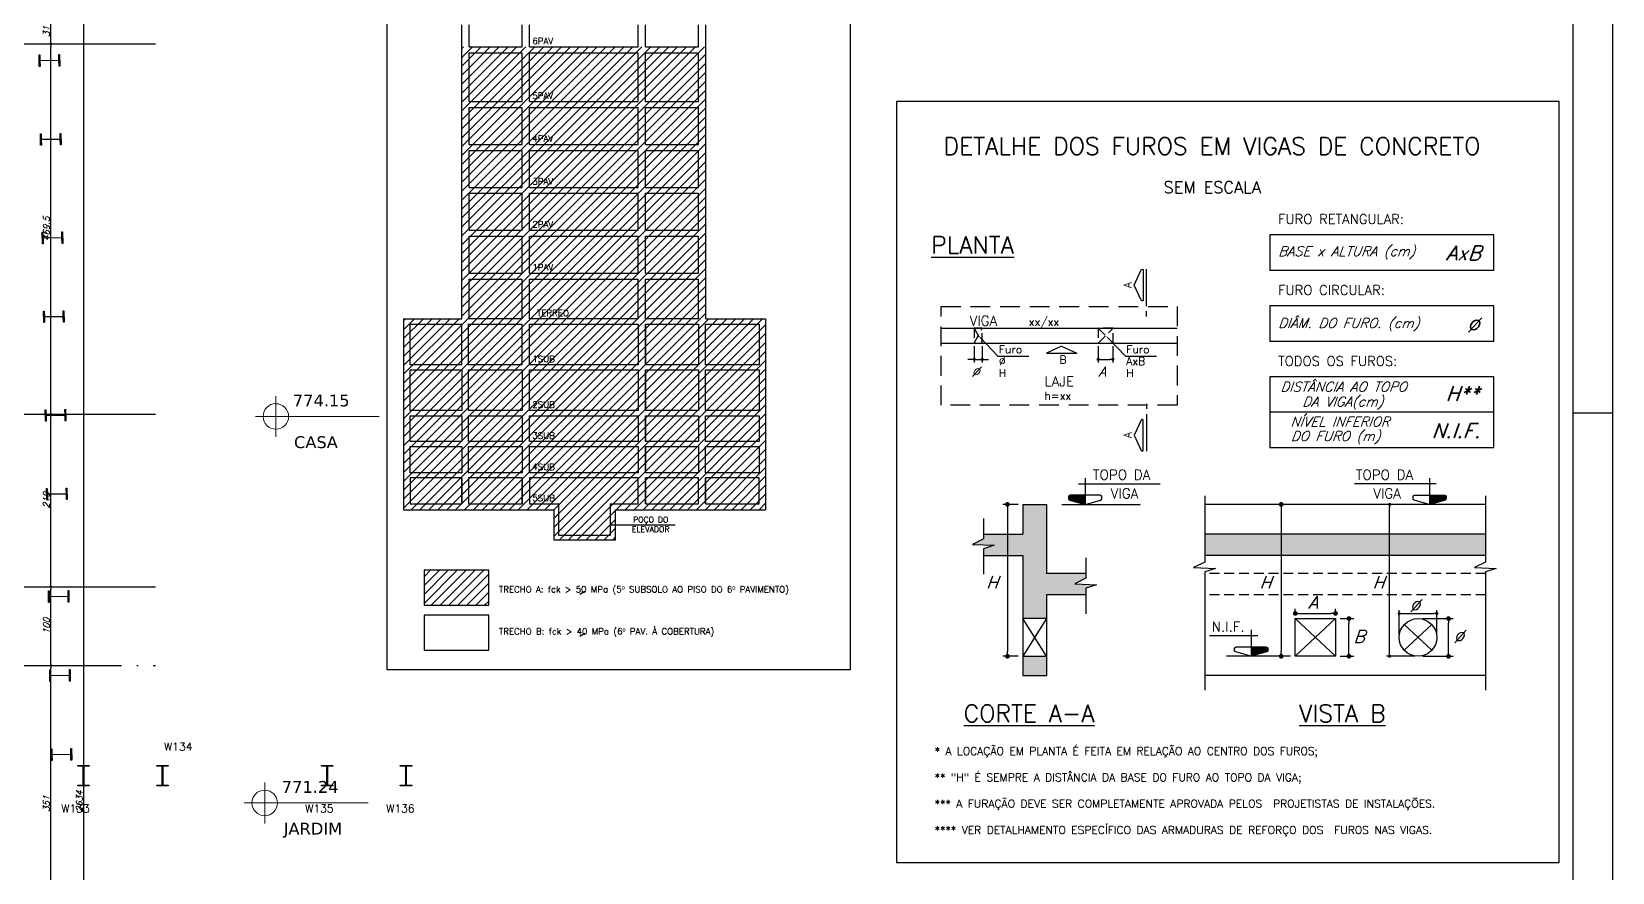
# Model space of a CAD drawing. Header units: millimetres. Extents: x -4107 to 5538, y -2094 to 2406.
# Drawn here: x 3534 to 5538, y 293 to 1359 of the extents above; entities that cross this region are included whole.
import ezdxf
from ezdxf import colors
from ezdxf.entities.mleader import LeaderData, LeaderLine
from ezdxf.enums import TextEntityAlignment as Align
from ezdxf.math import Vec2, Vec3

# ---------------------------------------------------------------- set-up
doc = ezdxf.new("R2010")
doc.units = ezdxf.units.MM
doc.header["$LTSCALE"] = 50
for name, pattern in [('DASHED', [0.75, 0.5, -0.25]), ('EIXO', [6.8, 6, -0.4, 0, -0.4]), ('HIDDEN', [0.375, 0.25, -0.125])]:
    doc.linetypes.add(name, pattern=pattern)
doc.layers.add('A-ANNO-NOTE', color=253, linetype='Continuous', lineweight=9)
for name, color, linetype in [('F-AUX', 2, 'Continuous'), ('F-AUX-RED', 1, 'Continuous'), ('F-AUX-YELLOW', 2, 'Continuous'), ('F-CORTE-INDICAÇÃO', 4, 'Continuous'), ('F-COTAS', 106, 'Continuous'), ('F-DET_LINHA', 1, 'Continuous'), ('F-EIXO', 12, 'EIXO'), ('F-FURO-PAREDE-TEXTOS', 2, 'Continuous'), ('F-FUROS', 2, 'HIDDEN'), ('F-LAJES', 3, 'Continuous'), ('F-LAJES-DIM', 2, 'Continuous'), ('F-LAJES-NOME', 4, 'Continuous'), ('F-MARGEM', 1, 'Continuous'), ('F-PERFIL - W310x52', 4, 'Continuous'), ('F-PERFIL- W250x32.7', 4, 'Continuous'), ('F-PILARES-NOME', 170, 'Continuous'), ('F-SOLIDO', 71, 'Continuous'), ('F-TEXTO', 6, 'Continuous'), ('F-TEXTO-CYAN', 4, 'Continuous'), ('F-TEXTO-GREEN', 3, 'Continuous'), ('F-TEXTO-YELLOW', 2, 'Continuous'), ('F-VIGAS', 3, 'Continuous'), ('F-VIGAS-DIM', 2, 'Continuous'), ('F-VIGAS-NOME', 4, 'Continuous')]:
    doc.layers.add(name, color=color, linetype=linetype)
doc.styles.add('CP-TEXT-INCL', font='simplex.shx', dxfattribs={"oblique": 20})
doc.styles.add('CP-TEXTO', font='simplex.shx')
doc.styles.add('MCP', font='simplex.shx')
doc.styles.add('ROMANS', font='simplex.shx')
doc.styles.get("Standard").update_dxf_attribs({"font": 'txt.shx'})
doc.styles.add('Verdana_3', font='verdana.ttf', dxfattribs={"height": 20})
doc.dimstyles.new('CP-COTAS-50', dxfattribs={"dimscale": 0.64, "dimtxt": 12.5, "dimasz": 5, "dimexe": 5, "dimexo": 5, "dimgap": 2.5, "dimtad": 1, "dimdec": 1, "dimdsep": 46, "dimtxsty": 'CP-TEXT-INCL', "dimblk1": 'DOT', "dimblk2": 'DOT', "dimsah": 1, "dimcen": 9, "dimclrd": 256, "dimclre": 256, "dimclrt": 256, "dimadec": 0, "dimazin": 0, "dimtfac": 1, "dimtdec": 1, "dimtmove": 2, "dimatfit": 3, "dimldrblk": 'DOT', "dimfxl": 0, "dimtolj": 1, "dimarcsym": 0})
doc.dimstyles.new('CP-COTAS-75', dxfattribs={"dimscale": 0.8, "dimtxt": 18.75, "dimasz": 7.5, "dimexe": 7.5, "dimexo": 7.5, "dimgap": 3.75, "dimtad": 1, "dimdsep": 46, "dimtxsty": 'CP-TEXT-INCL', "dimblk1": 'DOT', "dimblk2": 'DOT', "dimsah": 1, "dimcen": 13.5, "dimclrd": 256, "dimclre": 256, "dimclrt": 256, "dimadec": 0, "dimazin": 0, "dimtfac": 1, "dimtofl": 0, "dimtmove": 2, "dimatfit": 3, "dimldrblk": 'DOT', "dimfxl": 0, "dimtolj": 1, "dimarcsym": 0})

# ---------------------------------------------------------------- blocks, each defined once
blk = doc.blocks.new('*U13')
at = {"layer": 'F-EIXO'}
blk.add_line((0, 0), (7397, 0), dxfattribs=at)
at = {"layer": 'F-TEXTO', "style": 'ROMANS'}
blk.add_attdef('EIXO', text='', height=17.5, dxfattribs=at).set_placement((-28.2072, 0), align=Align.MIDDLE_CENTER)
blk = doc.blocks.new('*U19')
at = {"layer": 'F-EIXO'}
blk.add_line((0, 0), (7484.954, 0), dxfattribs=at)
at = {"layer": 'F-TEXTO', "style": 'ROMANS'}
blk.add_attdef('EIXO', text='', height=17.5, dxfattribs=at).set_placement((-28.2072, 0), align=Align.MIDDLE_CENTER)
blk = doc.blocks.new('_DOT')
at = {"color": 0, "linetype": 'ByBlock'}
blk.add_line((-0.5, 0), (-1, 0), dxfattribs=at)
at = {"color": 0, "linetype": 'ByBlock', "const_width": 0.5}
blk.add_lwpolyline([(-0.25, 0, 1), (0.25, 0, 1)], format="xyb", close=True, dxfattribs=at)
blk = doc.blocks.new('*D51')
at = {"layer": 'DEFPOINTS', "color": 0, "linetype": 'Continuous', "transparency": 16777216}
for p in [(3284.5, 1699.5), (3600.5, 1699.5), (3264.5, -934.5)]:
    blk.add_point(p, dxfattribs=at)
at = {"layer": 'F-COTAS', "linetype": 'Continuous', "lineweight": -2, "transparency": 16777216}
for p, q in [((3287.7, 1699.5), (3603.7, 1699.5)), ((3600.5, -931.3), (3600.5, 1696.3)), ((3267.7, -934.5), (3603.7, -934.5))]:
    blk.add_line(p, q, dxfattribs=at)
at = {"layer": 'F-COTAS', "linetype": 'Continuous', "lineweight": -2, "transparency": 16777216, "xscale": 3.2, "yscale": 3.2, "zscale": 3.2}
for p, rotation in [((3600.5, 1699.5), 90), ((3600.5, -934.5), 270)]:
    blk.add_blockref('_DOT', p, dxfattribs=dict(at, rotation=rotation))
at = {"layer": 'F-COTAS', "linetype": 'Continuous', "transparency": 16777216, "insert": (3594.9, 382.5), "char_height": 8, "attachment_point": 5, "rotation": 90, "style": 'CP-TEXT-INCL'}
blk.add_mtext('\\A1;2634', dxfattribs=at)
blk = doc.blocks.new('*D57')
at = {"layer": 'DEFPOINTS', "color": 0, "linetype": 'Continuous', "transparency": 16777216}
for p in [(3327.4, 555), (3558.7, 555), (3327.4, 204)]:
    blk.add_point(p, dxfattribs=at)
at = {"layer": 'F-COTAS', "linetype": 'Continuous', "lineweight": -2, "transparency": 16777216}
for p, q in [((3330.6, 555), (3561.9, 555)), ((3558.7, 207.2), (3558.7, 551.8)), ((3330.6, 204), (3561.9, 204))]:
    blk.add_line(p, q, dxfattribs=at)
at = {"layer": 'F-COTAS', "linetype": 'Continuous', "lineweight": -2, "transparency": 16777216, "xscale": 3.2, "yscale": 3.2, "zscale": 3.2}
for p, rotation in [((3558.7, 555), 90), ((3558.7, 204), 270)]:
    blk.add_blockref('_DOT', p, dxfattribs=dict(at, rotation=rotation))
at = {"layer": 'F-COTAS', "linetype": 'Continuous', "transparency": 16777216, "insert": (3553.1, 379.5), "char_height": 8, "attachment_point": 5, "rotation": 90, "style": 'CP-TEXT-INCL'}
blk.add_mtext('\\A1;351', dxfattribs=at)
blk = doc.blocks.new('*D58')
at = {"layer": 'DEFPOINTS', "color": 0, "linetype": 'Continuous', "transparency": 16777216}
for p in [(3327.4, 655), (3558.7, 655), (3327.4, 555)]:
    blk.add_point(p, dxfattribs=at)
at = {"layer": 'F-COTAS', "linetype": 'Continuous', "lineweight": -2, "transparency": 16777216}
for p, q in [((3330.6, 655), (3561.9, 655)), ((3558.7, 558.2), (3558.7, 651.8)), ((3330.6, 555), (3561.9, 555))]:
    blk.add_line(p, q, dxfattribs=at)
at = {"layer": 'F-COTAS', "linetype": 'Continuous', "lineweight": -2, "transparency": 16777216, "xscale": 3.2, "yscale": 3.2, "zscale": 3.2}
for p, rotation in [((3558.7, 655), 90), ((3558.7, 555), 270)]:
    blk.add_blockref('_DOT', p, dxfattribs=dict(at, rotation=rotation))
at = {"layer": 'F-COTAS', "linetype": 'Continuous', "transparency": 16777216, "insert": (3553.1, 605), "char_height": 8, "attachment_point": 5, "rotation": 90, "style": 'CP-TEXT-INCL'}
blk.add_mtext('\\A1;100', dxfattribs=at)
blk = doc.blocks.new('*D59')
at = {"layer": 'DEFPOINTS', "color": 0, "linetype": 'Continuous', "transparency": 16777216}
for p in [(3327.4, 874), (3558.7, 874), (3327.4, 655)]:
    blk.add_point(p, dxfattribs=at)
at = {"layer": 'F-COTAS', "linetype": 'Continuous', "lineweight": -2, "transparency": 16777216}
for p, q in [((3330.6, 874), (3561.9, 874)), ((3558.7, 658.2), (3558.7, 870.8)), ((3330.6, 655), (3561.9, 655))]:
    blk.add_line(p, q, dxfattribs=at)
at = {"layer": 'F-COTAS', "linetype": 'Continuous', "lineweight": -2, "transparency": 16777216, "xscale": 3.2, "yscale": 3.2, "zscale": 3.2}
for p, rotation in [((3558.7, 874), 90), ((3558.7, 655), 270)]:
    blk.add_blockref('_DOT', p, dxfattribs=dict(at, rotation=rotation))
at = {"layer": 'F-COTAS', "linetype": 'Continuous', "transparency": 16777216, "insert": (3553.1, 764.5), "char_height": 8, "attachment_point": 5, "rotation": 90, "style": 'CP-TEXT-INCL'}
blk.add_mtext('\\A1;219', dxfattribs=at)
blk = doc.blocks.new('*D60')
at = {"layer": 'DEFPOINTS', "color": 0, "linetype": 'Continuous', "transparency": 16777216}
for p in [(3540, 1343.5), (3558.7, 1343.5), (3327.4, 874)]:
    blk.add_point(p, dxfattribs=at)
at = {"layer": 'F-COTAS', "linetype": 'Continuous', "lineweight": -2, "transparency": 16777216}
for p, q in [((3543.2, 1343.5), (3561.9, 1343.5)), ((3558.7, 877.2), (3558.7, 1340.3)), ((3330.6, 874), (3561.9, 874))]:
    blk.add_line(p, q, dxfattribs=at)
at = {"layer": 'F-COTAS', "linetype": 'Continuous', "lineweight": -2, "transparency": 16777216, "xscale": 3.2, "yscale": 3.2, "zscale": 3.2}
for p, rotation in [((3558.7, 1343.5), 90), ((3558.7, 874), 270)]:
    blk.add_blockref('_DOT', p, dxfattribs=dict(at, rotation=rotation))
at = {"layer": 'F-COTAS', "linetype": 'Continuous', "transparency": 16777216, "insert": (3553.1, 1108.7), "char_height": 8, "attachment_point": 5, "rotation": 90, "style": 'CP-TEXT-INCL'}
blk.add_mtext('\\A1;469.5', dxfattribs=at)
blk = doc.blocks.new('*D61')
at = {"layer": 'DEFPOINTS', "color": 0, "linetype": 'Continuous', "transparency": 16777216}
for p in [(3540, 1374.5), (3558.7, 1374.5), (3540, 1343.5)]:
    blk.add_point(p, dxfattribs=at)
at = {"layer": 'F-COTAS', "linetype": 'Continuous', "lineweight": -2, "transparency": 16777216}
for p, q in [((3543.2, 1374.5), (3561.9, 1374.5)), ((3558.7, 1346.7), (3558.7, 1371.3)), ((3543.2, 1343.5), (3561.9, 1343.5))]:
    blk.add_line(p, q, dxfattribs=at)
at = {"layer": 'F-COTAS', "linetype": 'Continuous', "lineweight": -2, "transparency": 16777216, "xscale": 3.2, "yscale": 3.2, "zscale": 3.2}
for p, rotation in [((3558.7, 1374.5), 90), ((3558.7, 1343.5), 270)]:
    blk.add_blockref('_DOT', p, dxfattribs=dict(at, rotation=rotation))
at = {"layer": 'F-COTAS', "linetype": 'Continuous', "transparency": 16777216, "insert": (3553.1, 1359), "char_height": 8, "attachment_point": 5, "rotation": 90, "style": 'CP-TEXT-INCL'}
blk.add_mtext('\\A1;31', dxfattribs=at)
blk = doc.blocks.new('A0-4L_900')
at = {"layer": 'F-MARGEM', "color": 2}
blk.add_line((191.9, 59.4), (192.9, 59.4), dxfattribs=at)
blk.add_lwpolyline([(0, 0), (0, 90), (192.9, 90), (192.9, 0)], close=True, dxfattribs=at)
at = {"layer": 'F-MARGEM', "color": 7}
blk.add_lwpolyline([(2.5, 89), (191.9, 89), (191.9, 1), (2.5, 1)], close=True, dxfattribs=at)
blk = doc.blocks.new('*D107')
at = {"layer": 'DEFPOINTS', "color": 0, "transparency": 16777216}
for p in [(5136.3, 614.6), (5187.4, 621.1), (5187.4, 614.6)]:
    blk.add_point(p, dxfattribs=at)
at = {"layer": 'F-COTAS', "lineweight": -2, "transparency": 16777216}
for p, q in [((5136.3, 620.6), (5136.3, 627.1)), ((5187.4, 620.6), (5187.4, 627.1)), ((5142.3, 621.1), (5181.4, 621.1))]:
    blk.add_line(p, q, dxfattribs=at)
at = {"layer": 'F-COTAS', "lineweight": -2, "transparency": 16777216, "xscale": 6, "yscale": 6, "zscale": 6, "rotation": 180}
blk.add_blockref('_DOT', (5136.3, 621.1), dxfattribs=at)
at = {"layer": 'F-COTAS', "lineweight": -2, "transparency": 16777216, "xscale": 6, "yscale": 6, "zscale": 6}
blk.add_blockref('_DOT', (5187.4, 621.1), dxfattribs=at)
blk = doc.blocks.new('*D108')
at = {"layer": 'DEFPOINTS', "color": 0, "transparency": 16777216}
for p in [(5136.3, 759.4), (5118.5, 566.8), (5136.3, 566.8)]:
    blk.add_point(p, dxfattribs=at)
at = {"layer": 'F-COTAS', "lineweight": -2, "transparency": 16777216}
for p, q in [((5130.3, 759.4), (5112.5, 759.4)), ((5118.5, 753.4), (5118.5, 572.8)), ((5130.3, 566.8), (5112.5, 566.8))]:
    blk.add_line(p, q, dxfattribs=at)
at = {"layer": 'F-COTAS', "lineweight": -2, "transparency": 16777216, "xscale": 6, "yscale": 6, "zscale": 6}
for p, rotation in [((5118.5, 759.4), 90), ((5118.5, 566.8), 270)]:
    blk.add_blockref('_DOT', p, dxfattribs=dict(at, rotation=rotation))
blk = doc.blocks.new('*D109')
at = {"layer": 'DEFPOINTS', "color": 0, "transparency": 16777216}
for p in [(5187.4, 614.6), (5204.4, 614.6), (5187.4, 566.8)]:
    blk.add_point(p, dxfattribs=at)
at = {"layer": 'F-COTAS', "lineweight": -2, "transparency": 16777216}
for p, q in [((5193.4, 614.6), (5210.4, 614.6)), ((5204.4, 572.8), (5204.4, 608.6)), ((5193.4, 566.8), (5210.4, 566.8))]:
    blk.add_line(p, q, dxfattribs=at)
at = {"layer": 'F-COTAS', "lineweight": -2, "transparency": 16777216, "xscale": 6, "yscale": 6, "zscale": 6}
for p, rotation in [((5204.4, 614.6), 90), ((5204.4, 566.8), 270)]:
    blk.add_blockref('_DOT', p, dxfattribs=dict(at, rotation=rotation))
blk = doc.blocks.new('*D110')
at = {"layer": 'DEFPOINTS', "color": 0, "transparency": 16777216}
for p in [(4790.9, 759.4), (4771.4, 566.8), (4790.9, 566.8)]:
    blk.add_point(p, dxfattribs=at)
at = {"layer": 'F-COTAS', "lineweight": -2, "transparency": 16777216}
for p, q in [((4784.9, 759.4), (4765.4, 759.4)), ((4771.4, 753.4), (4771.4, 572.8)), ((4784.9, 566.8), (4765.4, 566.8))]:
    blk.add_line(p, q, dxfattribs=at)
at = {"layer": 'F-COTAS', "lineweight": -2, "transparency": 16777216, "xscale": 6, "yscale": 6, "zscale": 6}
for p, rotation in [((4771.4, 759.4), 90), ((4771.4, 566.8), 270)]:
    blk.add_blockref('_DOT', p, dxfattribs=dict(at, rotation=rotation))
blk = doc.blocks.new('*D111')
at = {"layer": 'DEFPOINTS', "color": 0, "transparency": 16777216}
for p in [(5292, 614.6), (5330.7, 614.6), (5292, 566.8)]:
    blk.add_point(p, dxfattribs=at)
at = {"layer": 'F-COTAS', "lineweight": -2, "transparency": 16777216}
for p, q in [((5298, 614.6), (5336.7, 614.6)), ((5330.7, 572.8), (5330.7, 608.6)), ((5298, 566.8), (5336.7, 566.8))]:
    blk.add_line(p, q, dxfattribs=at)
at = {"layer": 'F-COTAS', "lineweight": -2, "transparency": 16777216, "xscale": 6, "yscale": 6, "zscale": 6}
for p, rotation in [((5330.7, 614.6), 90), ((5330.7, 566.8), 270)]:
    blk.add_blockref('_DOT', p, dxfattribs=dict(at, rotation=rotation))
blk = doc.blocks.new('LGN-COTA E LEGENDA - LGN-COTA E LEGENDA-473137-Térreo')
at = {"layer": 'A-ANNO-NOTE'}
for p, q in [((-0.009, -0.238), (-0.009, 0.28)), ((-0.268, 0.021), (1.302, 0.021))]:
    blk.add_line(p, q, dxfattribs=at)
for centre, start, end in [((-0.009, 0.022), 90, 180), ((-0.009, 0.021), 180, 270), ((-0.009, 0.021), 360, 90), ((-0.009, 0.021), 270, 0)]:
    blk.add_arc(centre, 0.162, start, end, dxfattribs=at)
blk = doc.blocks.new('zw$7512')
at = {"layer": 'A-ANNO-NOTE', "xscale": 100, "yscale": 100, "zscale": 100}
for p in [(4044.3, 654.8), (4030.2, 164.7)]:
    blk.add_blockref('LGN-COTA E LEGENDA - LGN-COTA E LEGENDA-473137-Térreo', p, dxfattribs=at)
at = {"layer": 'A-ANNO-NOTE', "style": 'Verdana_3'}
for s, p in [('774.15', (4064.9, 669.7)), ('CASA', (4066.4, 616.8)), ('771.24', (4050.9, 179.6)), ('JARDIM', (4053.3, 126.7))]:
    blk.add_text(s, height=15, dxfattribs=at).set_placement(p)
blk = doc.blocks.new('A$C44D756D9')
at = {"layer": 'F-PERFIL- W250x32.7', "linetype": 'Continuous'}
for points in [[(6894.6, -159.6), (6894.9, -174.2), (6894, -174.2), (6893.8, -167.2), (6869.8, -167.6), (6869.9, -174.6), (6869, -174.6), (6868.7, -160), (6869.6, -160), (6869.8, -167), (6893.8, -166.6), (6893.7, -159.6)], [(6896.3, -259.6), (6896.6, -274.2), (6895.7, -274.2), (6895.6, -267.2), (6871.5, -267.6), (6871.6, -274.6), (6870.7, -274.6), (6870.4, -260), (6871.4, -260), (6871.5, -267), (6895.6, -266.6), (6895.4, -259.6)], [(6898.5, -384.6), (6898.8, -399.2), (6897.8, -399.2), (6897.7, -392.2), (6873.7, -392.6), (6873.8, -399.6), (6872.9, -399.6), (6872.6, -385), (6873.5, -385), (6873.6, -392), (6897.7, -391.6), (6897.6, -384.6)], [(6900.2, -484.6), (6900.5, -499.2), (6899.6, -499.2), (6899.4, -492.2), (6875.4, -492.6), (6875.5, -499.6), (6874.6, -499.6), (6874.3, -485), (6875.2, -485), (6875.4, -492), (6899.4, -491.6), (6899.3, -484.6)], [(6902.4, -609.5), (6902.6, -624.1), (6901.7, -624.1), (6901.6, -617.2), (6877.5, -617.6), (6877.7, -624.6), (6876.7, -624.6), (6876.5, -610), (6877.4, -610), (6877.5, -617), (6901.6, -616.5), (6901.5, -609.6)], [(6904.1, -709.5), (6904.4, -724.1), (6903.4, -724.1), (6903.3, -717.1), (6879.3, -717.6), (6879.4, -724.5), (6878.5, -724.6), (6878.2, -710), (6879.1, -710), (6879.2, -716.9), (6903.3, -716.5), (6903.2, -709.5)], [(6906.3, -839.5), (6906.6, -854.1), (6905.7, -854.1), (6905.6, -847.1), (6881.5, -847.5), (6881.6, -854.5), (6880.7, -854.5), (6880.5, -839.9), (6881.4, -839.9), (6881.5, -846.9), (6905.6, -846.5), (6905.4, -839.5)], [(6908.1, -939.5), (6908.3, -954.1), (6907.4, -954.1), (6907.3, -947.1), (6883.2, -947.5), (6883.3, -954.5), (6882.4, -954.5), (6882.2, -939.9), (6883.1, -939.9), (6883.2, -946.9), (6907.3, -946.5), (6907.2, -939.5)], [(6909.8, -1039.8), (6910.1, -1054.4), (6909.1, -1054.4), (6909, -1047.4), (6885, -1047.8), (6885.1, -1054.8), (6884.2, -1054.8), (6883.9, -1040.2), (6884.8, -1040.2), (6884.9, -1047.2), (6909, -1046.8), (6908.9, -1039.8)], [(6917.8, -1061.1), (6932.4, -1061.1), (6932.4, -1062), (6925.4, -1062), (6925.4, -1086.1), (6932.4, -1086.1), (6932.4, -1087), (6917.8, -1087), (6917.8, -1086.1), (6924.8, -1086.1), (6924.8, -1062), (6917.8, -1062)], [(7017.8, -1061.1), (7032.4, -1061.1), (7032.4, -1062), (7025.4, -1062), (7025.4, -1086.1), (7032.4, -1086.1), (7032.4, -1087), (7017.8, -1087), (7017.8, -1086.1), (7024.8, -1086.1), (7024.8, -1062), (7017.8, -1062)], [(7226.7, -1061.1), (7241.3, -1061.1), (7241.3, -1062), (7234.3, -1062), (7234.3, -1086.1), (7241.3, -1086.1), (7241.3, -1087), (7226.7, -1087), (7226.7, -1086.1), (7233.7, -1086.1), (7233.7, -1062), (7226.7, -1062)], [(7326.7, -1061.1), (7341.3, -1061.1), (7341.3, -1062), (7334.3, -1062), (7334.3, -1086.1), (7341.3, -1086.1), (7341.3, -1087), (7326.7, -1087), (7326.7, -1086.1), (7333.7, -1086.1), (7333.7, -1062), (7326.7, -1062)]]:
    blk.add_lwpolyline(points, close=True, dxfattribs=at)
at = {"layer": 'F-PILARES-NOME'}
for s, p in [('W134', (7027.2, -1042.3)), ('W133', (6896.9, -1120.8)), ('W135', (7206.2, -1120.8)), ('W136', (7308.9, -1120.8))]:
    blk.add_text(s, height=10, dxfattribs=at).set_placement(p)
blk = doc.blocks.new('A$C62796E3D')
h = blk.add_hatch()
h.set_pattern_fill('ANSI31', color=1, scale=80)
h.set_pattern_definition([(45, (-3055.152, 1691.301), (-7.071068, 7.071068), [])])
h.paths.add_polyline_path([(26.2, 254), (264.1, 254), (264.1, 206.4), (361.9, 206.4), (361.9, 254), (599.9, 254), (599.9, 556.4), (505.2, 556.4), (505.2, 987.6), (118.5, 987.6), (118.5, 556.4), (26.2, 556.4)])
h = blk.add_hatch()
h.set_pattern_fill('ANSI31', color=1, scale=80)
h.set_pattern_definition([(45, (-3022.907, 1568.41), (-7.071068, 7.071068), [])])
h.paths.add_polyline_path([(58.5, 102.4), (161.4, 102.4), (161.4, 157.9), (58.5, 157.9)])
at = {"layer": 'F-AUX'}
for p, q in [((118.5, 987.6), (118.5, 1022.9)), ((130.1, 987.6), (130.1, 1022.9)), ((214, 987.6), (214, 1022.9)), ((214, 987.6), (214, 1022.9)), ((225.6, 987.6), (225.6, 1022.9)), ((398, 987.6), (398, 1022.9)), ((409.7, 987.6), (409.7, 1022.9)), ((409.7, 987.6), (409.7, 1022.9)), ((493.5, 987.6), (493.5, 1022.9)), ((505.2, 987.6), (505.2, 1022.9)), ((118.5, 978.3), (118.5, 987.6)), ((118.5, 900.9), (118.5, 978.3)), ((130.1, 987.6), (214, 987.6)), ((130.1, 978.3), (214, 978.3)), ((130.1, 900.9), (130.1, 978.3)), ((214, 900.9), (214, 978.3)), ((214, 900.9), (214, 978.3)), ((225.6, 987.6), (398, 987.6)), ((225.6, 978.3), (398, 978.3)), ((225.6, 900.9), (225.6, 978.3)), ((398, 900.9), (398, 978.3)), ((409.7, 987.6), (493.5, 987.6)), ((409.7, 978.3), (493.5, 978.3)), ((409.7, 900.9), (409.7, 978.3)), ((409.7, 900.9), (409.7, 978.3)), ((493.5, 900.9), (493.5, 978.3)), ((505.2, 978.3), (505.2, 987.6)), ((505.2, 900.9), (505.2, 978.3)), ((118.5, 891.6), (118.5, 900.9)), ((118.5, 833), (118.5, 891.6)), ((130.1, 900.9), (214, 900.9)), ((130.1, 891.6), (214, 891.6)), ((130.1, 833), (130.1, 891.6)), ((214, 833), (214, 891.6)), ((214, 833), (214, 891.6)), ((225.6, 900.9), (398, 900.9)), ((225.6, 891.6), (398, 891.6)), ((225.6, 833), (225.6, 891.6)), ((398, 833), (398, 891.6)), ((409.7, 900.9), (493.5, 900.9)), ((409.7, 891.6), (493.5, 891.6)), ((409.7, 833), (409.7, 891.6)), ((409.7, 833), (409.7, 891.6)), ((493.5, 833), (493.5, 891.6)), ((505.2, 891.6), (505.2, 900.9)), ((505.2, 833), (505.2, 891.6)), ((118.5, 823.6), (118.5, 833)), ((130.1, 833), (214, 833)), ((225.6, 833), (398, 833)), ((409.7, 833), (493.5, 833)), ((505.2, 823.6), (505.2, 833)), ((118.5, 765), (118.5, 823.6)), ((130.1, 823.6), (214, 823.6)), ((130.1, 765), (130.1, 823.6)), ((214, 765), (214, 823.6)), ((214, 765), (214, 823.6)), ((225.6, 823.6), (398, 823.6)), ((225.6, 765), (225.6, 823.6)), ((398, 765), (398, 823.6)), ((409.7, 823.6), (493.5, 823.6)), ((409.7, 765), (409.7, 823.6)), ((409.7, 765), (409.7, 823.6)), ((493.5, 765), (493.5, 823.6)), ((505.2, 765), (505.2, 823.6)), ((118.5, 755.7), (118.5, 765)), ((118.5, 697), (118.5, 755.7)), ((130.1, 765), (214, 765)), ((130.1, 755.7), (214, 755.7)), ((130.1, 697), (130.1, 755.7)), ((214, 697), (214, 755.7)), ((214, 697), (214, 755.7)), ((225.6, 765), (398, 765)), ((225.6, 755.7), (398, 755.7)), ((225.6, 697), (225.6, 755.7)), ((398, 697), (398, 755.7)), ((409.7, 765), (493.5, 765)), ((409.7, 755.7), (493.5, 755.7)), ((409.7, 697), (409.7, 755.7)), ((409.7, 697), (409.7, 755.7)), ((493.5, 697), (493.5, 755.7)), ((505.2, 755.7), (505.2, 765)), ((505.2, 697), (505.2, 755.7)), ((118.5, 687.7), (118.5, 697)), ((118.5, 629.1), (118.5, 687.7)), ((130.1, 697), (214, 697)), ((130.1, 687.7), (214, 687.7)), ((130.1, 629.1), (130.1, 687.7)), ((214, 629.1), (214, 687.7)), ((214, 629.1), (214, 687.7)), ((225.6, 697), (398, 697)), ((225.6, 687.7), (398, 687.7)), ((225.6, 629.1), (225.6, 687.7)), ((398, 629.1), (398, 687.7)), ((409.7, 697), (493.5, 697)), ((409.7, 687.7), (493.5, 687.7)), ((409.7, 629.1), (409.7, 687.7)), ((409.7, 629.1), (409.7, 687.7)), ((493.5, 629.1), (493.5, 687.7)), ((505.2, 687.7), (505.2, 697)), ((505.2, 629.1), (505.2, 687.7)), ((118.5, 619.7), (118.5, 629.1)), ((130.1, 629.1), (214, 629.1)), ((225.6, 629.1), (398, 629.1)), ((409.7, 629.1), (493.5, 629.1)), ((505.2, 619.7), (505.2, 629.1)), ((118.5, 556.4), (118.5, 619.7)), ((130.1, 619.7), (214, 619.7)), ((130.1, 556.4), (130.1, 619.7)), ((214, 556.4), (214, 619.7)), ((214, 556.4), (214, 619.7)), ((225.6, 619.7), (398, 619.7)), ((225.6, 556.4), (225.6, 619.7)), ((398, 556.4), (398, 619.7)), ((409.7, 619.7), (493.5, 619.7)), ((409.7, 556.4), (409.7, 619.7)), ((409.7, 556.4), (409.7, 619.7)), ((493.5, 556.4), (493.5, 619.7)), ((505.2, 556.4), (505.2, 619.7)), ((26.2, 556.4), (26.2, 254)), ((26.2, 556.4), (118.5, 556.4)), ((214, 556.4), (128.8, 556.4)), ((398, 556.4), (225.6, 556.4)), ((493.5, 556.4), (409.7, 556.4)), ((505.2, 556.4), (599.9, 556.4)), ((599.9, 556.4), (599.9, 254)), ((36.5, 548.2), (118.5, 548.2)), ((118.5, 483.7), (118.5, 548.2)), ((128.8, 548.2), (214, 548.2)), ((214, 483.7), (214, 548.2)), ((225.6, 548.2), (398, 548.2)), ((409.7, 548.2), (493.5, 548.2)), ((504.6, 548.2), (589.6, 548.2)), ((118.5, 483.7), (36.5, 483.7)), ((214, 483.7), (128.8, 483.7)), ((398, 483.7), (225.6, 483.7)), ((493.5, 483.7), (409.7, 483.7)), ((589.6, 483.7), (504.6, 483.7)), ((36.5, 475.5), (118.5, 475.5)), ((118.5, 475.5), (118.5, 411.1)), ((128.8, 475.5), (214, 475.5)), ((214, 475.5), (214, 411.1)), ((225.6, 475.5), (398, 475.5)), ((409.7, 475.5), (493.5, 475.5)), ((504.6, 475.5), (589.6, 475.5)), ((36.5, 402.9), (118.5, 402.9)), ((118.5, 402.9), (118.5, 362.2)), ((128.8, 402.9), (214, 402.9)), ((214, 402.9), (214, 362.2)), ((225.6, 402.9), (398, 402.9)), ((409.7, 402.9), (493.5, 402.9)), ((504.6, 402.9), (589.6, 402.9)), ((36.5, 354), (118.5, 354)), ((118.5, 354), (118.5, 312.6)), ((128.8, 354), (214, 354)), ((214, 354), (214, 312.6)), ((225.6, 354), (398, 354)), ((409.7, 354), (493.5, 354)), ((504.6, 354), (589.6, 354)), ((26.2, 254), (264.1, 254)), ((264.1, 254), (264.1, 206.4)), ((361.9, 206.4), (361.9, 254)), ((361.9, 254), (599.9, 254)), ((507.6, 254), (507.6, 254)), ((264.1, 206.4), (361.9, 206.4))]:
    blk.add_line(p, q, dxfattribs=at)
for points in [[(225.6, 483.7), (225.6, 548.2)], [(398, 548.2), (398, 483.7)], [(398, 475.5), (398, 411.1), (225.6, 411.1), (225.6, 475.5)], [(398, 402.9), (398, 362.2), (225.6, 362.2), (225.6, 402.9)], [(398, 354), (398, 312.6), (225.6, 312.6), (225.6, 354)], [(409.7, 263.4), (493.5, 263.4), (493.5, 304.4), (409.7, 304.4), (409.7, 263.4), (409.7, 304.4)], [(504.6, 263.4), (589.6, 263.4), (589.6, 304.4), (504.6, 304.4), (504.6, 263.4), (504.6, 304.4)]]:
    blk.add_lwpolyline(points, dxfattribs=at)
at = {"layer": 'F-AUX-RED'}
blk.add_line((353.7, 230.2), (456.6, 230.2), dxfattribs=at)
blk.add_lwpolyline([(734, 0), (0, 0), (0, 1843.5), (734, 1843.5)], close=True, dxfattribs=at)
at = {"layer": 'F-AUX-RED', "linetype": 'Continuous'}
for points in [[(58.5, 102.4), (161.4, 102.4), (161.4, 157.9), (58.5, 157.9)], [(58.5, 102.4), (161.4, 102.4), (161.4, 157.9), (58.5, 157.9)], [(58.5, 31.2), (161.4, 31.2), (161.4, 86.7), (58.5, 86.7)], [(58.5, 31.2), (161.4, 31.2), (161.4, 86.7), (58.5, 86.7)]]:
    blk.add_lwpolyline(points, close=True, dxfattribs=at)
at = {"layer": 'F-AUX-YELLOW'}
for points in [[(36.5, 483.7), (36.5, 548.2)], [(128.8, 483.7), (128.8, 548.2)], [(409.7, 483.7), (409.7, 548.2)], [(409.7, 548.2), (409.7, 483.7)], [(493.5, 548.2), (493.5, 483.7)], [(504.6, 483.7), (504.6, 548.2)], [(589.6, 548.2), (589.6, 483.7)], [(118.5, 411.1), (118.5, 411.1), (36.5, 411.1), (36.5, 475.5)], [(214, 411.1), (214, 411.1), (128.8, 411.1), (128.8, 475.5)], [(493.5, 475.5), (493.5, 411.1), (409.7, 411.1), (409.7, 475.5)], [(409.7, 475.5), (409.7, 411.1)], [(589.6, 475.5), (589.6, 411.1), (504.6, 411.1), (504.6, 475.5)], [(118.5, 362.2), (118.5, 362.2), (36.5, 362.2), (36.5, 402.9)], [(214, 362.2), (214, 362.2), (128.8, 362.2), (128.8, 402.9)], [(493.5, 402.9), (493.5, 362.2), (409.7, 362.2), (409.7, 402.9)], [(409.7, 402.9), (409.7, 362.2)], [(589.6, 402.9), (589.6, 362.2), (504.6, 362.2), (504.6, 402.9)], [(118.5, 312.6), (118.5, 312.6), (36.5, 312.6), (36.5, 354)], [(214, 312.6), (214, 312.6), (128.8, 312.6), (128.8, 354)], [(493.5, 354), (493.5, 312.6), (409.7, 312.6), (409.7, 354)], [(409.7, 354), (409.7, 312.6)], [(589.6, 354), (589.6, 312.6), (504.6, 312.6), (504.6, 354)], [(118.5, 304.4), (118.5, 263.4), (118.5, 304.4), (36.5, 304.4), (36.5, 263.4), (118.5, 263.4)], [(214, 304.4), (214, 263.4), (214, 304.4), (128.8, 304.4), (128.8, 263.4), (214, 263.4)], [(353.7, 263.4), (398, 263.4), (398, 304.4), (225.6, 304.4), (225.6, 263.4), (272.3, 263.4)], [(353.7, 263.4), (353.7, 213), (272.3, 213), (272.3, 263.4)]]:
    blk.add_lwpolyline(points, dxfattribs=at)
at = {"layer": 'F-TEXTO-CYAN', "color": 2}
for p, q in [((313.4, 124.3), (305.5, 119.4)), ((313.4, 57.8), (305.5, 52.9))]:
    blk.add_line(p, q, dxfattribs=at)
at = {"layer": 'F-AUX', "style": 'MCP'}
for s, p in [('6PAV     ', (230.2, 991.9)), ('5PAV     ', (230.2, 905.2)), ('4PAV     ', (230.2, 837.3)), ('3PAV     ', (230.2, 769.3)), ('2PAV     ', (230.2, 701.3)), ('1PAV', (230.2, 633.3)), ('TERREO', (237.5, 560.7)), ('1SUB', (230.2, 488)), ('2SUB', (230.2, 415.4)), ('3SUB', (230.2, 366.5)), ('4SUB     ', (230.2, 316.9)), ('5SUB', (230.2, 267.7))]:
    blk.add_text(s, height=10, dxfattribs=at).set_placement(p)
at = {"layer": 'F-TEXTO-CYAN', "color": 2, "style": 'CP-TEXTO'}
for s, p in [('TRECHO A: fck > 50 MPa (5º SUBSOLO AO PISO DO 6º PAVIMENTO)', (177.2, 122.7)), ('TRECHO B: fck > 40 MPa (6º PAV. À COBERTURA)', (177.2, 56.1))]:
    blk.add_text(s, height=10, dxfattribs=at).set_placement(p)
at = {"layer": 'F-TEXTO-YELLOW', "style": 'CP-TEXTO'}
for s, p in [('ELEVADOR  ', (387.7, 218.5)), ('POÇO DO', (389.8, 233.8))]:
    blk.add_text(s, height=9, dxfattribs=at).set_placement(p)

msp = doc.modelspace()

# ---------------------------------------------------------------- hatches: boundary and pattern name
at = {"layer": 'F-SOLIDO'}
h = msp.add_hatch(color=256, dxfattribs=at)
edge = h.paths.add_edge_path()
edge.add_line((4869.94, 771.214), (4850.94, 771.214))
edge.add_ellipse((4850.94, 769.214), major_axis=(1.414, 1.414), ratio=1, start_angle=45, end_angle=135)
edge.add_line((4848.94, 769.214), (4848.94, 766.702))
edge.add_ellipse((4850.94, 766.702), major_axis=(-1.414, 1.414), ratio=1, start_angle=45, end_angle=118.300756)
edge.add_line((4850.366, 764.787), (4869.366, 759.387))
edge.add_ellipse((4869.94, 761.302), major_axis=(1.414, 1.414), ratio=1, start_angle=208.300756, end_angle=225)
edge.add_line((4869.94, 759.302), (4869.94, 771.214))
h = msp.add_hatch(color=256, dxfattribs=at)
edge = h.paths.add_edge_path()
edge.add_line((5306.61, 771.214), (5325.61, 771.214))
edge.add_ellipse((5325.61, 769.214), major_axis=(-1.414, 1.414), ratio=1, start_angle=225, end_angle=315, ccw=False)
edge.add_line((5327.61, 769.214), (5327.61, 766.702))
edge.add_ellipse((5325.61, 766.702), major_axis=(1.414, 1.414), ratio=1, start_angle=241.699244, end_angle=315, ccw=False)
edge.add_line((5326.184, 764.787), (5307.184, 759.387))
edge.add_ellipse((5306.61, 761.302), major_axis=(-1.414, 1.414), ratio=1, start_angle=135, end_angle=151.699244, ccw=False)
edge.add_line((5306.61, 759.302), (5306.61, 771.214))
for points in [[(4790.854, 721.666), (4741.094, 721.666), (4741.094, 715.702), (4726.966, 708.642), (4754.741, 707.595), (4741.094, 703.195), (4741.094, 694.571), (4790.854, 694.571), (4790.854, 614.571), (4820.854, 614.571), (4820.854, 644.571), (4870.854, 644.571), (4870.854, 653.195), (4884.501, 657.595), (4856.726, 658.642), (4870.854, 665.702), (4870.854, 671.666), (4820.854, 671.666), (4820.854, 759.387), (4790.854, 759.387)], [(5377.613, 694.571), (5377.613, 721.666), (5021.525, 721.666), (5021.525, 694.571)], [(4820.854, 542.35), (4820.854, 566.82), (4790.854, 566.82), (4790.854, 542.35)]]:
    msp.add_hatch(color=256, dxfattribs=at).paths.add_polyline_path(points)
h = msp.add_hatch(color=256, dxfattribs=at)
edge = h.paths.add_edge_path()
edge.add_line((5080.423, 578.647), (5099.423, 578.647))
edge.add_ellipse((5099.423, 576.647), major_axis=(-1.414, 1.414), ratio=1, start_angle=225, end_angle=315, ccw=False)
edge.add_line((5101.423, 576.647), (5101.423, 574.135))
edge.add_ellipse((5099.423, 574.135), major_axis=(1.414, 1.414), ratio=1, start_angle=241.699244, end_angle=315, ccw=False)
edge.add_line((5099.998, 572.22), (5080.998, 566.82))
edge.add_ellipse((5080.423, 568.735), major_axis=(-1.414, 1.414), ratio=1, start_angle=135, end_angle=151.699244, ccw=False)
edge.add_line((5080.423, 566.735), (5080.423, 578.647))

# ---------------------------------------------------------------- linework, layer by layer
at = {"layer": 'F-AUX'}
for p, q in [((4861.541, 785.35), (4965.145, 785.35)), ((4869.94, 792.804), (4869.94, 759.302)), ((5315.009, 785.35), (5211.405, 785.35)), ((5306.61, 792.804), (5306.61, 759.302)), ((5088.822, 592.783), (5027.42, 592.783)), ((5080.423, 600.237), (5080.423, 566.735))]:
    msp.add_line(p, q, dxfattribs=at)
for points in [[(4869.366, 759.387, 0.14676884), (4870.515, 759.387), (4889.515, 764.787, 0.33120617), (4890.94, 766.702), (4890.94, 769.214, 0.41421356), (4888.94, 771.214), (4850.94, 771.214, 0.41421356), (4848.94, 769.214), (4848.94, 766.702, 0.33120617), (4850.366, 764.787), (4869.366, 759.387, 0.14676884), (4870.515, 759.387)], [(5307.184, 759.387, -0.14676884), (5306.035, 759.387), (5287.035, 764.787, -0.33120617), (5285.61, 766.702), (5285.61, 769.214, -0.41421356), (5287.61, 771.214), (5325.61, 771.214, -0.41421356), (5327.61, 769.214), (5327.61, 766.702, -0.33120617), (5326.184, 764.787), (5307.184, 759.387, -0.14676884), (5306.035, 759.387)], [(5080.998, 566.82, -0.14676884), (5079.848, 566.82), (5060.848, 572.22, -0.33120617), (5059.423, 574.135), (5059.423, 576.647, -0.41421356), (5061.423, 578.647), (5099.423, 578.647, -0.41421356), (5101.423, 576.647), (5101.423, 574.135, -0.33120617), (5099.998, 572.22), (5080.998, 566.82, -0.14676884), (5079.848, 566.82)]]:
    msp.add_lwpolyline(points, format="xyb", dxfattribs=at)
at = {"layer": 'F-AUX-RED'}
for p, q in [((5187.444, 566.82), (5136.343, 614.571)), ((5136.343, 566.82), (5187.444, 614.571)), ((5309.409, 574.394), (5274.52, 606.996)), ((5274.52, 574.394), (5309.409, 606.996)), ((5129.797, 566.82), (5049.002, 566.82))]:
    msp.add_line(p, q, dxfattribs=at)
msp.add_lwpolyline([(4840.373, 759.387), (4939.626, 759.387)], dxfattribs=at)
at = {"layer": 'F-CORTE-INDICAÇÃO'}
for p, q in [((4947.648, 1010.925), (4947.648, 1057.592)), ((4947.648, 997.592), (4947.648, 1004.259)), ((4947.648, 887.078), (4947.648, 880.411)), ((4947.648, 873.744), (4947.648, 827.078))]:
    msp.add_line(p, q, dxfattribs=at)
for points in [[(4943.648, 1018.925, -0.80258485), (4941.106, 1018.362), (4932.139, 1037.592), (4941.106, 1056.822, -0.80258485), (4943.648, 1056.259)], [(4943.648, 865.744, 0.80258485), (4941.106, 866.308), (4932.139, 847.078), (4941.106, 827.848, 0.80258485), (4943.648, 828.411)]]:
    msp.add_lwpolyline(points, format="xyb", close=True, dxfattribs=at)
for points in [[(4840.023, 960.241), (4820.793, 951.273)], [(4820.793, 951.273), (4859.253, 951.273)], [(4840.023, 960.241), (4859.253, 951.273)]]:
    msp.add_lwpolyline(points, dxfattribs=at)
at = {"layer": 'F-COTAS'}
for p, q in [((4725.424, 943.311), (4721.424, 943.311)), ((4729.424, 959.931), (4729.424, 939.311)), ((4729.424, 943.311), (4739.424, 943.311)), ((4739.424, 959.931), (4739.424, 939.311)), ((4743.424, 943.311), (4747.424, 943.311)), ((4886.46, 959.931), (4886.46, 939.311)), ((4890.46, 943.311), (4901.09, 943.311)), ((4905.09, 959.931), (4905.09, 939.311)), ((5269.018, 759.387), (5251.945, 759.387)), ((5255.945, 570.82), (5255.945, 755.387)), ((5268.089, 594.695), (5268.089, 625.086)), ((5315.84, 594.695), (5315.84, 625.086)), ((5272.089, 621.086), (5311.84, 621.086)), ((5287.964, 566.82), (5251.945, 566.82))]:
    msp.add_line(p, q, dxfattribs=at)
at = {"layer": 'F-DET_LINHA', "color": 1}
for p, q in [((5388.006, 1101.189), (5104.241, 1101.189)), ((5104.241, 1101.189), (5104.241, 1056.189)), ((5388.006, 1056.189), (5388.006, 1101.189)), ((5388.006, 1056.189), (5104.241, 1056.189)), ((5388.006, 1011.189), (5104.241, 1011.189)), ((5104.241, 1011.189), (5104.241, 966.189)), ((5388.006, 966.189), (5388.006, 1011.189)), ((5388.006, 966.189), (5104.241, 966.189)), ((5104.241, 921.189), (5104.241, 876.189)), ((5388.006, 921.189), (5104.241, 921.189)), ((5388.006, 876.189), (5388.006, 921.189)), ((5388.006, 876.189), (5104.241, 876.189)), ((5104.241, 876.189), (5104.241, 831.189)), ((5388.006, 831.189), (5388.006, 876.189)), ((5388.006, 831.189), (5104.241, 831.189)), ((5021.525, 770.162), (5021.525, 686.253)), ((5377.613, 770.162), (5377.613, 686.253)), ((4741.094, 741.684), (4741.094, 715.702)), ((4741.094, 715.702), (4726.966, 708.642)), ((4726.966, 708.642), (4754.741, 707.595)), ((4754.741, 707.595), (4741.094, 703.195)), ((4741.094, 703.195), (4741.094, 670.712)), ((4870.854, 691.684), (4870.854, 665.702)), ((5021.525, 686.253), (5007.398, 679.193)), ((5377.613, 686.253), (5363.485, 679.193)), ((4870.854, 665.702), (4856.726, 658.642)), ((5007.398, 679.193), (5035.173, 678.146)), ((5035.173, 678.146), (5021.525, 673.746)), ((5021.525, 673.746), (5021.525, 523.817)), ((5363.485, 679.193), (5391.261, 678.146)), ((5391.261, 678.146), (5377.613, 673.746)), ((5377.613, 673.746), (5377.613, 523.817)), ((4856.726, 658.642), (4884.501, 657.595)), ((4884.501, 657.595), (4870.854, 653.195)), ((4870.854, 653.195), (4870.854, 620.712)), ((4820.854, 566.82), (4790.854, 614.571)), ((4820.854, 614.571), (4790.854, 566.82))]:
    msp.add_line(p, q, dxfattribs=at)
at = {"layer": 'F-DET_LINHA', "color": 3}
for p, q in [((4790.854, 759.387), (4820.854, 759.387)), ((4790.854, 759.387), (4790.854, 721.666)), ((4820.854, 759.387), (4820.854, 671.666)), ((4741.094, 721.666), (4790.854, 721.666)), ((5377.613, 721.666), (5021.525, 721.666)), ((4741.094, 694.571), (4790.854, 694.571)), ((4790.854, 694.571), (4790.854, 542.35)), ((5377.613, 694.571), (5021.525, 694.571)), ((4870.854, 671.666), (4820.854, 671.666)), ((4820.854, 644.571), (4820.854, 542.35)), ((4870.854, 644.571), (4820.854, 644.571)), ((4820.854, 614.571), (4790.854, 614.571)), ((4790.854, 566.82), (4820.854, 566.82)), ((4790.854, 542.35), (4820.854, 542.35))]:
    msp.add_line(p, q, dxfattribs=at)
at = {"layer": 'F-DET_LINHA', "color": 2}
for p, q in [((5377.613, 759.387), (5021.525, 759.387)), ((5377.613, 542.35), (5021.525, 542.35))]:
    msp.add_line(p, q, dxfattribs=at)
at = {"layer": 'F-DET_LINHA', "color": 1, "linetype": 'HIDDEN'}
for p, q in [((5377.613, 671.666), (5021.525, 671.666)), ((5377.613, 644.571), (5021.525, 644.571))]:
    msp.add_line(p, q, dxfattribs=at)
at = {"layer": 'F-DET_LINHA', "color": 1}
msp.add_lwpolyline([(4630.896, 305.201), (5470.896, 305.201), (5470.896, 1270.201), (4630.896, 1270.201)], close=True, dxfattribs=at)
at = {"layer": 'F-DET_LINHA', "color": 1, "linetype": 'DASHED'}
msp.add_lwpolyline([(4687.209, 1010.356), (4986.636, 1010.356), (4986.636, 885.144), (4687.209, 885.144)], close=True, dxfattribs=at)
at = {"layer": 'F-FUROS'}
for points in [[(4729.424, 982.931), (4729.424, 963.931), (4739.424, 963.931), (4739.424, 982.931), (4729.424, 982.931)], [(4729.424, 963.931), (4739.424, 982.931)], [(4729.424, 982.931), (4739.424, 963.931)], [(4886.46, 982.931), (4886.46, 963.931), (4905.46, 963.931), (4905.46, 982.931), (4886.46, 982.931)], [(4886.46, 963.931), (4905.46, 982.931)], [(4886.46, 982.931), (4905.46, 963.931)]]:
    msp.add_lwpolyline(points, dxfattribs=at)
at = {"layer": 'F-LAJES'}
for points in [[(4687.209, 982.931), (4986.636, 982.931)], [(4687.209, 963.931), (4986.636, 963.931)]]:
    msp.add_lwpolyline(points, dxfattribs=at)
at = {"layer": 'F-VIGAS', "linetype": 'Continuous'}
msp.add_lwpolyline([(5136.343, 614.571), (5187.444, 614.571), (5187.444, 566.82), (5136.343, 566.82)], close=True, dxfattribs=at)
msp.add_circle((5291.964, 590.695), 23.875, dxfattribs=at)

# ---------------------------------------------------------------- block references
at = {"xscale": 0.8, "yscale": 0.8, "zscale": 0.8}
msp.add_blockref('A$C62796E3D', (3984.965, 549.48), dxfattribs=at)
at = {"layer": 'A-ANNO-NOTE', "linetype": 'Continuous'}
msp.add_blockref('zw$7512', (-199.5, 214), dxfattribs=at)
at = {"layer": 'F-COTAS', "xscale": 4, "yscale": 4, "zscale": 4}
for p in [(4729.424, 943.311), (4905.09, 943.311), (5315.84, 621.086)]:
    msp.add_blockref('_DOT', p, dxfattribs=at)
for p, rotation in [((4739.424, 943.311), 180), ((4886.46, 943.311), 180), ((5255.945, 759.387), 90), ((5268.089, 621.086), 180), ((5255.945, 566.82), 270)]:
    msp.add_blockref('_DOT', p, dxfattribs=dict(at, rotation=rotation))
at = {"layer": 'F-EIXO', "linetype": 'Continuous'}
for name, p in [('*U13', (-3705.761, 1343.5)), ('*U13', (-3705.761, 874)), ('*U13', (-3705.761, 655)), ('*U19', (-3793.715, 555))]:
    msp.add_blockref(name, p, dxfattribs=at)
at = {"layer": 'F-MARGEM', "linetype": 'Continuous', "xscale": 50, "yscale": 50, "zscale": 50}
msp.add_blockref('A0-4L_900', (-4106.604, -2094.493), dxfattribs=at)
at = {"layer": 'F-PERFIL - W310x52'}
msp.add_blockref('A$C44D756D9', (-3325, 1489.5), dxfattribs=at)

# ---------------------------------------------------------------- texts
at = {"layer": 'F-CORTE-INDICAÇÃO', "style": 'ROMANS'}
for p in [(4923.806, 1037.592), (4923.806, 847.078)]:
    msp.add_attdef('A', text='A', height=10, rotation=90, dxfattribs=at).set_placement(p, align=Align.MIDDLE_CENTER)
msp.add_attdef('B', text='A', height=10, dxfattribs=at).set_placement((4841.744, 943.033), align=Align.MIDDLE_CENTER)
at = {"layer": 'F-FURO-PAREDE-TEXTOS', "linetype": 'Continuous', "style": 'MCP'}
for s, p in [('%%C', (4760.547, 936.025)), ('Furo', (4760.547, 951.025)), ('AxB', (4922.084, 936.025)), ('Furo', (4922.084, 951.025)), ('H', (4760.547, 921.025)), ('H', (4922.084, 921.025))]:
    msp.add_text(s, height=10, dxfattribs=at).set_placement(p)
at = {"layer": 'F-LAJES-DIM', "linetype": 'Continuous', "style": 'MCP'}
msp.add_text('h=xx', height=10, dxfattribs=at).set_placement((4818.343, 892.132))
at = {"layer": 'F-LAJES-NOME', "linetype": 'Continuous', "style": 'MCP'}
msp.add_text('LAJE', height=12.5, dxfattribs=at).set_placement((4818.343, 909.132))
at = {"layer": 'F-TEXTO', "style": 'ROMANS'}
for s, p in [('%%UPLANTA', (4674.802, 1077.465)), ('%%UCORTE A-A', (4715.96, 483.413)), ('%%UVISTA B', (5141.174, 483.413))]:
    msp.add_text(s, height=21.875, dxfattribs=at).set_placement(p)
at = {"layer": 'F-TEXTO', "insert": (5030.896, 1213.81), "char_height": 21.875, "width": 750, "attachment_point": 5, "style": 'ROMANS'}
msp.add_mtext('DETALHE DOS FUROS EM VIGAS DE CONCRETO', dxfattribs=at)
at = {"layer": 'F-TEXTO-CYAN', "style": 'ROMANS', "oblique": 20}
for s, height, p in [('AxB', 18.375, (5327.18, 1069.023)), ('%%C', 18.375, (5353.047, 977.815)), ('Ø', 12, (4725.488, 921.722)), ('A', 12, (4886.838, 921.722)), ('H**', 18.375, (5326.925, 890.773)), ('N.I.F.', 18.375, (5309.279, 843.689)), ('H', 15.75, (4744.258, 652.71)), ('H', 15.75, (5090.832, 652.71)), ('H', 15.75, (5234.099, 652.71)), ('A', 15.75, (5152.441, 627.223)), ('Ø', 15.75, (5280.312, 623.081)), ('B', 15.75, (5209.892, 583.978)), ('Ø', 15.75, (5336.125, 583.978))]:
    msp.add_text(s, height=height, dxfattribs=at).set_placement(p)
at = {"layer": 'F-TEXTO-CYAN', "color": 3, "insert": (4679.12, 451.513), "char_height": 10, "width": 748.96227, "attachment_point": 1, "style": 'ROMANS'}
msp.add_mtext('* A LOCAÇÃO EM PLANTA É FEITA EM RELAÇÃO AO CENTRO DOS FUROS;  \\P\\P** "H" É SEMPRE A DISTÂNCIA DA BASE DO FURO AO TOPO DA VIGA;  \\P\\P*** A FURAÇÃO DEVE SER COMPLETAMENTE APROVADA PELOS  PROJETISTAS DE INSTALAÇÕES.  \\P\\P**** VER DETALHAMENTO ESPECÍFICO DAS ARMADURAS DE REFORÇO DOS  FUROS NAS VIGAS.', dxfattribs=at)
at = {"layer": 'F-TEXTO-GREEN', "style": 'ROMANS'}
for s, height, p in [('FURO RETANGULAR:', 12.25, (5114.526, 1115.076)), ('FURO CIRCULAR:', 12.25, (5114.526, 1025.076)), ('TODOS OS FUROS:', 12.25, (5114.526, 935.076)), ('TOPO DA', 12.5, (4879.682, 790.725)), ('TOPO DA', 12.5, (5212.939, 790.725)), ('VIGA', 12.5, (4902.485, 767.078)), ('VIGA', 12.5, (5235.374, 767.078)), ('N.I.F.', 12.5, (5030.379, 598.158))]:
    msp.add_text(s, height=height, dxfattribs=at).set_placement(p)
at = {"layer": 'F-TEXTO-YELLOW', "style": 'ROMANS'}
msp.add_text('SEM ESCALA', height=15, dxfattribs=at).set_placement((4969.392, 1154.083))
at = {"layer": 'F-TEXTO-YELLOW', "style": 'ROMANS', "oblique": 20}
for s, p in [('BASE x ALTURA (cm)', (5114.526, 1074.398)), ('DIÂM. DO FURO. (cm)', (5114.526, 983.19)), ('DISTÂNCIA AO TOPO', (5117.431, 902.461)), ('DA VIGA(cm)', (5145.122, 883.76)), ('NÍVEL INFERIOR', (5130.187, 858.227)), ('DO FURO (m)', (5130.733, 839.902))]:
    msp.add_text(s, height=12.25, dxfattribs=at).set_placement(p)
at = {"layer": 'F-VIGAS-DIM', "linetype": 'Continuous', "style": 'MCP'}
msp.add_text('xx/xx', height=10, dxfattribs=at).set_placement((4798.594, 986.056))
at = {"layer": 'F-VIGAS-NOME', "linetype": 'Continuous', "style": 'MCP'}
msp.add_text('VIGA', height=12.5, dxfattribs=at).set_placement((4723.594, 986.056))

# ---------------------------------------------------------------- dimensions: what is measured, and where the dimension line sits
at = {"layer": 'F-COTAS', "linetype": 'Continuous'}
for base, p1, p2, picture, middle in [((3600.453, 1699.5), (3264.5, -934.5), (3284.5, 1699.5), '*D51', (3594.853, 382.5)), ((3558.66, 1374.5), (3540.045, 1343.5), (3540.045, 1374.5), '*D61', (3553.06, 1359)), ((3558.66, 1343.5), (3327.373, 874), (3540.045, 1343.5), '*D60', (3553.06, 1108.75)), ((3558.66, 874), (3327.373, 655), (3327.373, 874), '*D59', (3553.06, 764.5)), ((3558.66, 655), (3327.373, 555), (3327.373, 655), '*D58', (3553.06, 605)), ((3558.66, 555), (3327.373, 204), (3327.373, 555), '*D57', (3553.06, 379.5))]:
    dim = msp.add_linear_dim(base=base, p1=p1, p2=p2, angle=90, dimstyle='CP-COTAS-50', dxfattribs=at)
    dim.commit()
    dim.dimension.update_dxf_attribs({"geometry": picture, "text_midpoint": middle})
at = {"layer": 'F-COTAS'}
for base, p1, p2, picture, middle in [((4771.387, 566.82), (4790.854, 759.387), (4790.854, 566.82), '*D110', (4771.387, 663.103)), ((5118.496, 566.82), (5136.343, 759.387), (5136.343, 566.82), '*D108', (5118.496, 663.103)), ((5204.426, 614.571), (5187.444, 566.82), (5187.444, 614.571), '*D109', (5204.426, 590.695)), ((5330.658, 614.571), (5291.964, 566.82), (5291.964, 614.571), '*D111', (5330.658, 590.695))]:
    dim = msp.add_linear_dim(base=base, p1=p1, p2=p2, angle=90, text=' ', dimstyle='CP-COTAS-75', dxfattribs=at)
    dim.commit()
    dim.dimension.update_dxf_attribs({"geometry": picture, "text_midpoint": middle})
dim = msp.add_linear_dim(base=(5187.444, 621.086), p1=(5136.343, 614.571), p2=(5187.444, 614.571), text=' ', dimstyle='CP-COTAS-75', dxfattribs=at)
dim.commit()
dim.dimension.update_dxf_attribs({"geometry": '*D107', "text_midpoint": (5161.894, 621.086)})

# ---------------------------------------------------------------- leaders
at = {"layer": 'F-FURO-PAREDE-TEXTOS', "linetype": 'Continuous'}
ml = msp.add_multileader_mtext('Standard', dxfattribs=at)
ml.set_content('', color=256)
ml.set_leader_properties()
ml.build(insert=Vec2(0, 0))
ctx = ml.context
ctx.base_point, ctx.plane_origin = Vec3(4798.684, 947.425), Vec3(4734.424, 993.431)
notes = []
notes.append((ctx, [(0, (1, 1, 0), (4759.415, 947.425), (1, 0), 39.268, [(0, [(4734.424, 973.431)], 0, [])])]))
ctx.mtext.insert, ctx.mtext.flow_direction = Vec3(4800.684, 949.425), 5
ml = msp.add_multileader_mtext('Standard', dxfattribs=at)
ml.set_content('', color=256)
ml.set_leader_properties()
ml.build(insert=Vec2(0, 0))
ctx = ml.context
ctx.base_point, ctx.plane_origin = Vec3(4960.22, 947.425), Vec3(4895.96, 993.431)
notes.append((ctx, [(0, (1, 1, 0), (4920.951, 947.425), (1, 0), 39.268, [(0, [(4895.96, 973.431)], 0, [])])]))
ctx.mtext.insert, ctx.mtext.flow_direction = Vec3(4962.22, 949.425), 5
for ctx, leaders in notes:
    for number, flags, end, landing, length, lines in leaders:
        leader = LeaderData()
        leader.index, (leader.has_last_leader_line, leader.has_dogleg_vector, leader.attachment_direction) = number, flags
        leader.last_leader_point, leader.dogleg_vector, leader.dogleg_length = Vec3(end), Vec3(landing), length
        for number, points, colour, breaks in lines:
            line = LeaderLine()
            line.index, line.vertices, line.color, line.breaks = number, Vec3.list(points), colors.encode_raw_color(colour), breaks
            leader.lines.append(line)
        ctx.leaders.append(leader)

doc.saveas('drawing.dxf')
